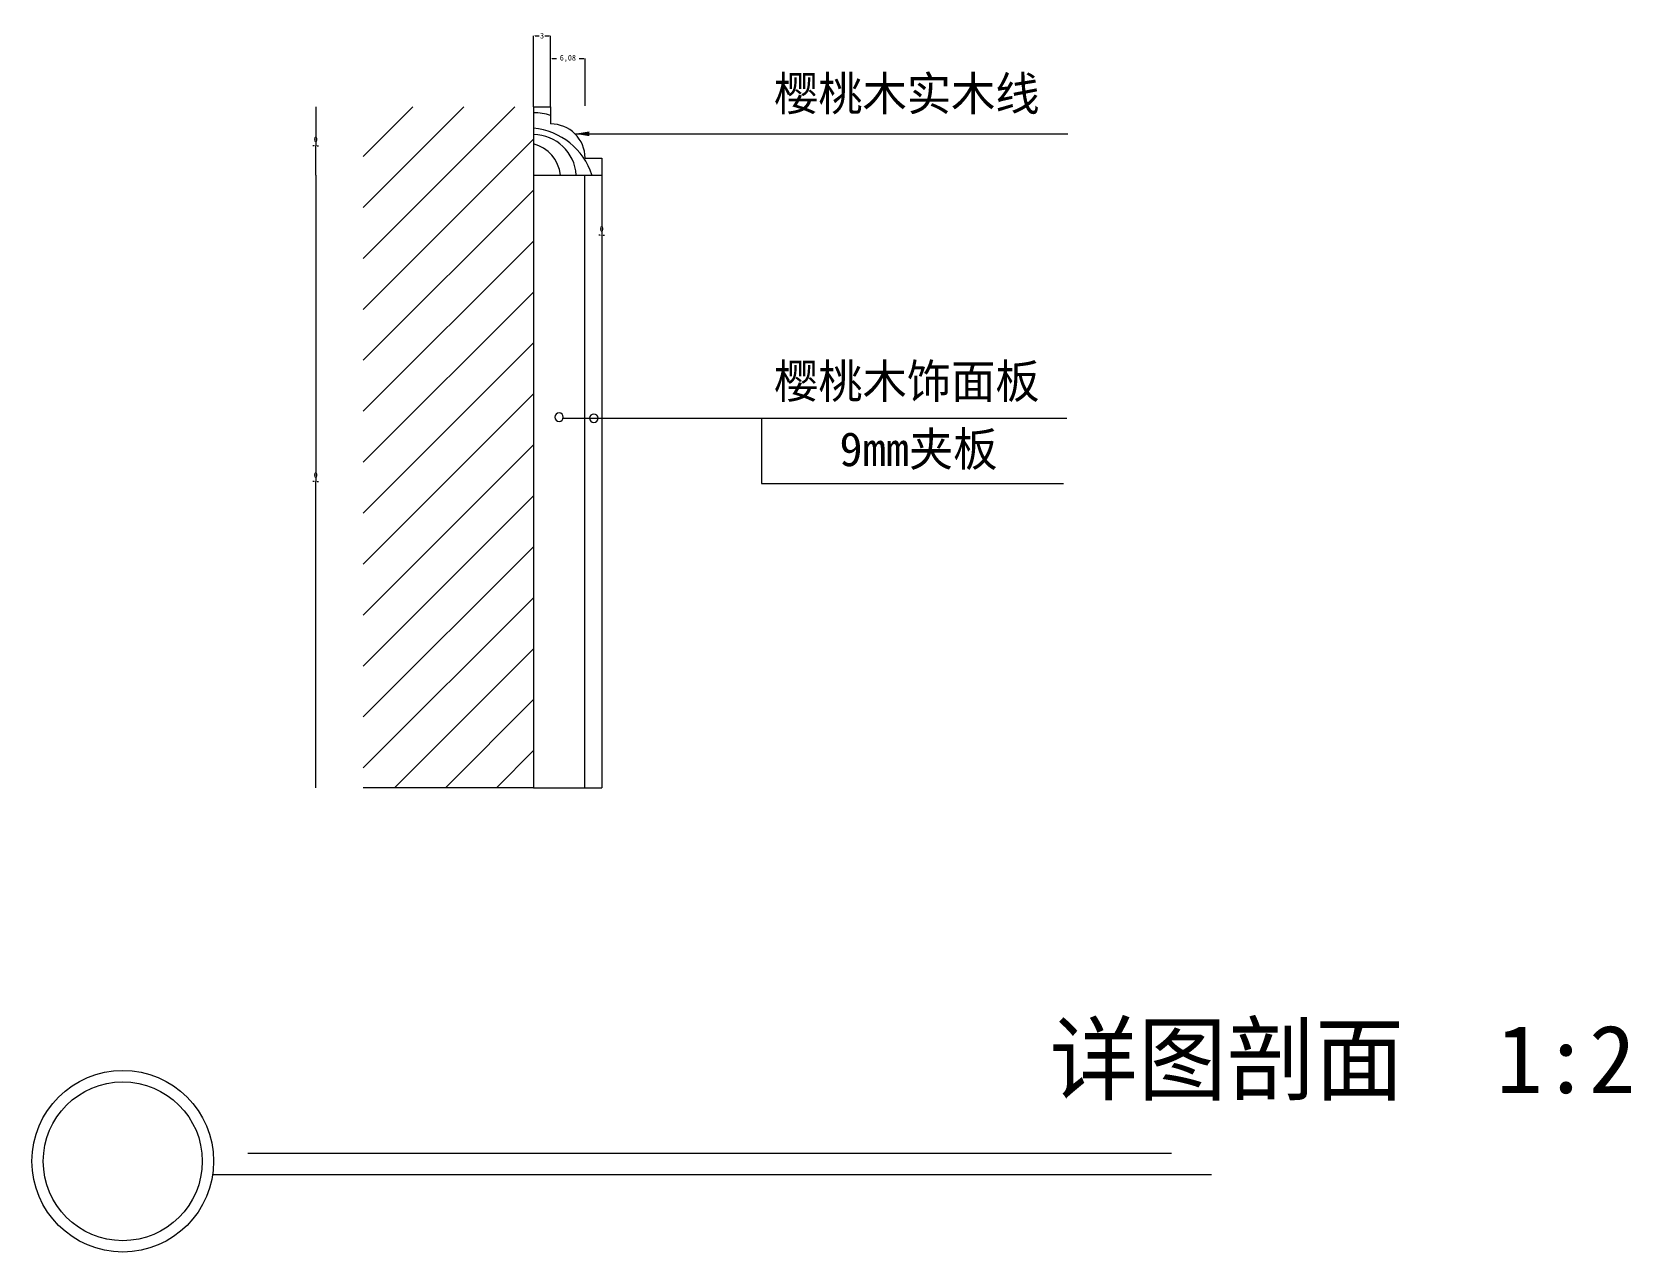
# Model space of a CAD drawing. Header units: metres. Extents: x 0 to 282, y 0 to 215.
import ezdxf

# ---------------------------------------------------------------- set-up
doc = ezdxf.new("R2010")
doc.units = ezdxf.units.M
for name, color, linetype in [('浅线', 2, 'Continuous'), ('粗线', 7, 'Continuous'), ('细线', 1, 'Continuous')]:
    doc.layers.add(name, color=color, linetype=linetype)
doc.dimstyles.get("Standard").update_dxf_attribs({"dimtxt": 2.5, "dimasz": 2.5, "dimexe": 1.25, "dimexo": 0.625, "dimtad": 1, "dimcen": 2.5, "dimazin": 3, "dimtfac": 1, "dimtmove": 0, "dimatfit": 3})

# ---------------------------------------------------------------- blocks, each defined once
blk = doc.blocks.new('_CLOSEDFILLED')
at = {"color": 0, "linetype": 'BYBLOCK'}
blk.add_solid([(-1, 0.2), (0, 0), (-1, -0.2)], dxfattribs=at)
blk = doc.blocks.new('*D1')
for p, q in [((91.38, 201.82), (91.38, 210.37)), ((91.63, 210.37), (92.42, 210.37)), ((96.42, 210.37), (97.21, 210.37)), ((97.46, 201.99), (97.46, 210.37))]:
    blk.add_line(p, q)
at = {"layer": 'Defpoints'}
for p in [(91.38, 210.37), (91.38, 201.82), (97.46, 201.99)]:
    blk.add_point(p, dxfattribs=at)
at = {"layer": '细线', "xscale": 0.25, "yscale": 0.25, "rotation": 180}
blk.add_blockref('_CLOSEDFILLED', (91.38, 210.37), dxfattribs=at)
at = {"layer": '细线', "xscale": 0.25, "yscale": 0.25}
blk.add_blockref('_CLOSEDFILLED', (97.46, 210.37), dxfattribs=at)
at = {"layer": '细线', "insert": (94.42, 210.37), "char_height": 1, "attachment_point": 5}
blk.add_mtext('6,08', dxfattribs=at)
blk = doc.blocks.new('*D2')
for p, q in [((49.99, 201.82), (49.99, 194.98)), ((49.74, 194.98), (49.49, 194.98)), ((49.99, 189.82), (49.99, 194.98)), ((49.99, 194.98), (49.99, 194.98)), ((50.24, 194.98), (50.49, 194.98))]:
    blk.add_line(p, q)
at = {"layer": 'Defpoints'}
for p in [(49.99, 201.82), (49.99, 194.98), (49.99, 189.82)]:
    blk.add_point(p, dxfattribs=at)
at = {"layer": '细线', "xscale": 0.25, "yscale": 0.25}
blk.add_blockref('_CLOSEDFILLED', (49.99, 194.98), dxfattribs=at)
at = {"layer": '细线', "xscale": 0.25, "yscale": 0.25, "rotation": 180}
blk.add_blockref('_CLOSEDFILLED', (49.99, 194.98), dxfattribs=at)
at = {"layer": '细线', "insert": (49.99, 196.105), "char_height": 1, "attachment_point": 5}
blk.add_mtext('0', dxfattribs=at)
blk = doc.blocks.new('*D3')
for p, q in [((88.38, 201.82), (88.38, 214.38)), ((88.63, 214.38), (89.38, 214.38)), ((90.38, 214.38), (91.13, 214.38)), ((91.38, 201.82), (91.38, 214.38))]:
    blk.add_line(p, q)
at = {"layer": 'Defpoints'}
for p in [(88.38, 214.38), (88.38, 201.82), (91.38, 201.82)]:
    blk.add_point(p, dxfattribs=at)
at = {"layer": '细线', "xscale": 0.25, "yscale": 0.25, "rotation": 180}
blk.add_blockref('_CLOSEDFILLED', (88.38, 214.38), dxfattribs=at)
at = {"layer": '细线', "xscale": 0.25, "yscale": 0.25}
blk.add_blockref('_CLOSEDFILLED', (91.38, 214.38), dxfattribs=at)
at = {"layer": '细线', "insert": (89.88, 214.38), "char_height": 1, "attachment_point": 5}
blk.add_mtext('3', dxfattribs=at)
blk = doc.blocks.new('*D4')
for p, q in [((100.38, 192.82), (100.38, 179.21)), ((100.38, 189.82), (100.38, 179.21)), ((100.13, 179.21), (99.88, 179.21)), ((100.38, 179.21), (100.38, 179.21)), ((100.63, 179.21), (100.88, 179.21))]:
    blk.add_line(p, q)
at = {"layer": 'Defpoints'}
for p in [(100.38, 192.82), (100.38, 189.82), (100.38, 179.21)]:
    blk.add_point(p, dxfattribs=at)
at = {"layer": '细线', "xscale": 0.25, "yscale": 0.25}
blk.add_blockref('_CLOSEDFILLED', (100.38, 179.21), dxfattribs=at)
at = {"layer": '细线', "xscale": 0.25, "yscale": 0.25, "rotation": 180}
blk.add_blockref('_CLOSEDFILLED', (100.38, 179.21), dxfattribs=at)
at = {"layer": '细线', "insert": (100.38, 180.335), "char_height": 1, "attachment_point": 5}
blk.add_mtext('0', dxfattribs=at)
blk = doc.blocks.new('*D5')
for p, q in [((49.99, 189.82), (49.99, 135.82)), ((49.74, 135.82), (49.49, 135.82)), ((49.99, 81.82), (49.99, 135.82)), ((49.99, 135.82), (49.99, 135.82)), ((50.24, 135.82), (50.49, 135.82))]:
    blk.add_line(p, q)
at = {"layer": 'Defpoints'}
for p in [(49.99, 189.82), (49.99, 135.82), (49.99, 81.82)]:
    blk.add_point(p, dxfattribs=at)
at = {"layer": '细线', "xscale": 0.25, "yscale": 0.25}
blk.add_blockref('_CLOSEDFILLED', (49.99, 135.82), dxfattribs=at)
at = {"layer": '细线', "xscale": 0.25, "yscale": 0.25, "rotation": 180}
blk.add_blockref('_CLOSEDFILLED', (49.99, 135.82), dxfattribs=at)
at = {"layer": '细线', "insert": (49.99, 136.945), "char_height": 1, "attachment_point": 5}
blk.add_mtext('0', dxfattribs=at)

msp = doc.modelspace()

# ---------------------------------------------------------------- hatches: boundary and pattern name
at = {"layer": '浅线'}
h = msp.add_hatch(dxfattribs=at)
h.set_pattern_fill('ANSI31', scale=2)
h.paths.add_polyline_path([(58.38, 81.82), (88.38, 81.82), (88.38, 201.82), (58.38, 201.82)])

# ---------------------------------------------------------------- linework, layer by layer
for centre, radius, start, end in [((88.68, 192.41), 8.36, 71.13, 92.02), ((87.24, 186.15), 11.98, 17.88, 84.52), ((86.72, 189.1), 6.43, 6.49, 75.02), ((88.32, 189.39), 7.57, 3.25, 89.49)]:
    msp.add_arc(centre, radius, start, end, dxfattribs=at)
at = {"layer": '粗线'}
for p, q in [((88.38, 201.82), (88.38, 81.82)), ((88.38, 81.82), (58.38, 81.82)), ((88.38, 81.82), (100.38, 81.82))]:
    msp.add_line(p, q, dxfattribs=at)
msp.add_circle((16, 16), 14, dxfattribs=at)
at = {"layer": '细线'}
for p, q in [((88.38, 201.82), (91.38, 201.82)), ((91.38, 201.82), (91.38, 198.82)), ((97.46, 192.82), (100.38, 192.82)), ((100.38, 192.82), (100.38, 81.82)), ((88.38, 189.82), (100.38, 189.82)), ((97.38, 189.82), (97.38, 81.82)), ((182.35, 146.92), (93.49, 146.92)), ((128.53, 146.92), (128.53, 135.48)), ((128.53, 135.48), (181.74, 135.48)), ((31.83, 13.67), (207.85, 13.67))]:
    msp.add_line(p, q, dxfattribs=at)
for points in [[(93.62, 147.14, 1), (92.12, 147.14, 1)], [(99.76, 146.95, 1), (98.26, 146.95, 1)]]:
    msp.add_lwpolyline(points, format="xyb", close=True, dxfattribs=at)
msp.add_lwpolyline([(38.01, 17.41), (200.75, 17.41)], dxfattribs=at)
msp.add_circle((16, 16), 16, dxfattribs=at)
msp.add_arc((91.46, 192.82), 6, 0, 90.71, dxfattribs=at)

# ---------------------------------------------------------------- texts
at = {"layer": '细线', "attachment_point": 1}
for s, insert, char_height in [('樱桃木实木线', (130.74, 207.17), 6), ('樱桃木饰面板', (130.74, 156.49), 6), ('9mm夹板', (142.27, 144.51), 6), ('详图剖面  1:2', (179.31, 40.01), 12)]:
    msp.add_mtext(s, dxfattribs=dict(at, insert=insert, char_height=char_height))

# ---------------------------------------------------------------- dimensions: what is measured, and where the dimension line sits
at = {"layer": '细线'}
for base, p1, p2, picture, middle in [((88.38, 214.38), (88.38, 201.82), (91.38, 201.82), '*D3', (89.88, 214.38)), ((91.38, 210.37), (91.38, 201.82), (97.46, 201.99), '*D1', (94.42, 210.37)), ((49.99, 194.98), (49.99, 189.82), (49.99, 201.82), '*D2', (49.99, 196.105)), ((100.38, 179.21), (100.38, 192.82), (100.38, 189.82), '*D4', (100.38, 180.335)), ((49.99, 135.82), (49.99, 189.82), (49.99, 81.82), '*D5', (49.99, 136.945))]:
    dim = msp.add_linear_dim(base=base, p1=p1, p2=p2, dimstyle='Standard', dxfattribs=at)
    dim.commit()
    dim.dimension.update_dxf_attribs({"geometry": picture, "text_midpoint": middle})

# ---------------------------------------------------------------- leaders
msp.add_leader([(95.68, 197.09), (182.52, 197.09)], dimstyle='Standard', dxfattribs=at)

doc.saveas('drawing.dxf')
